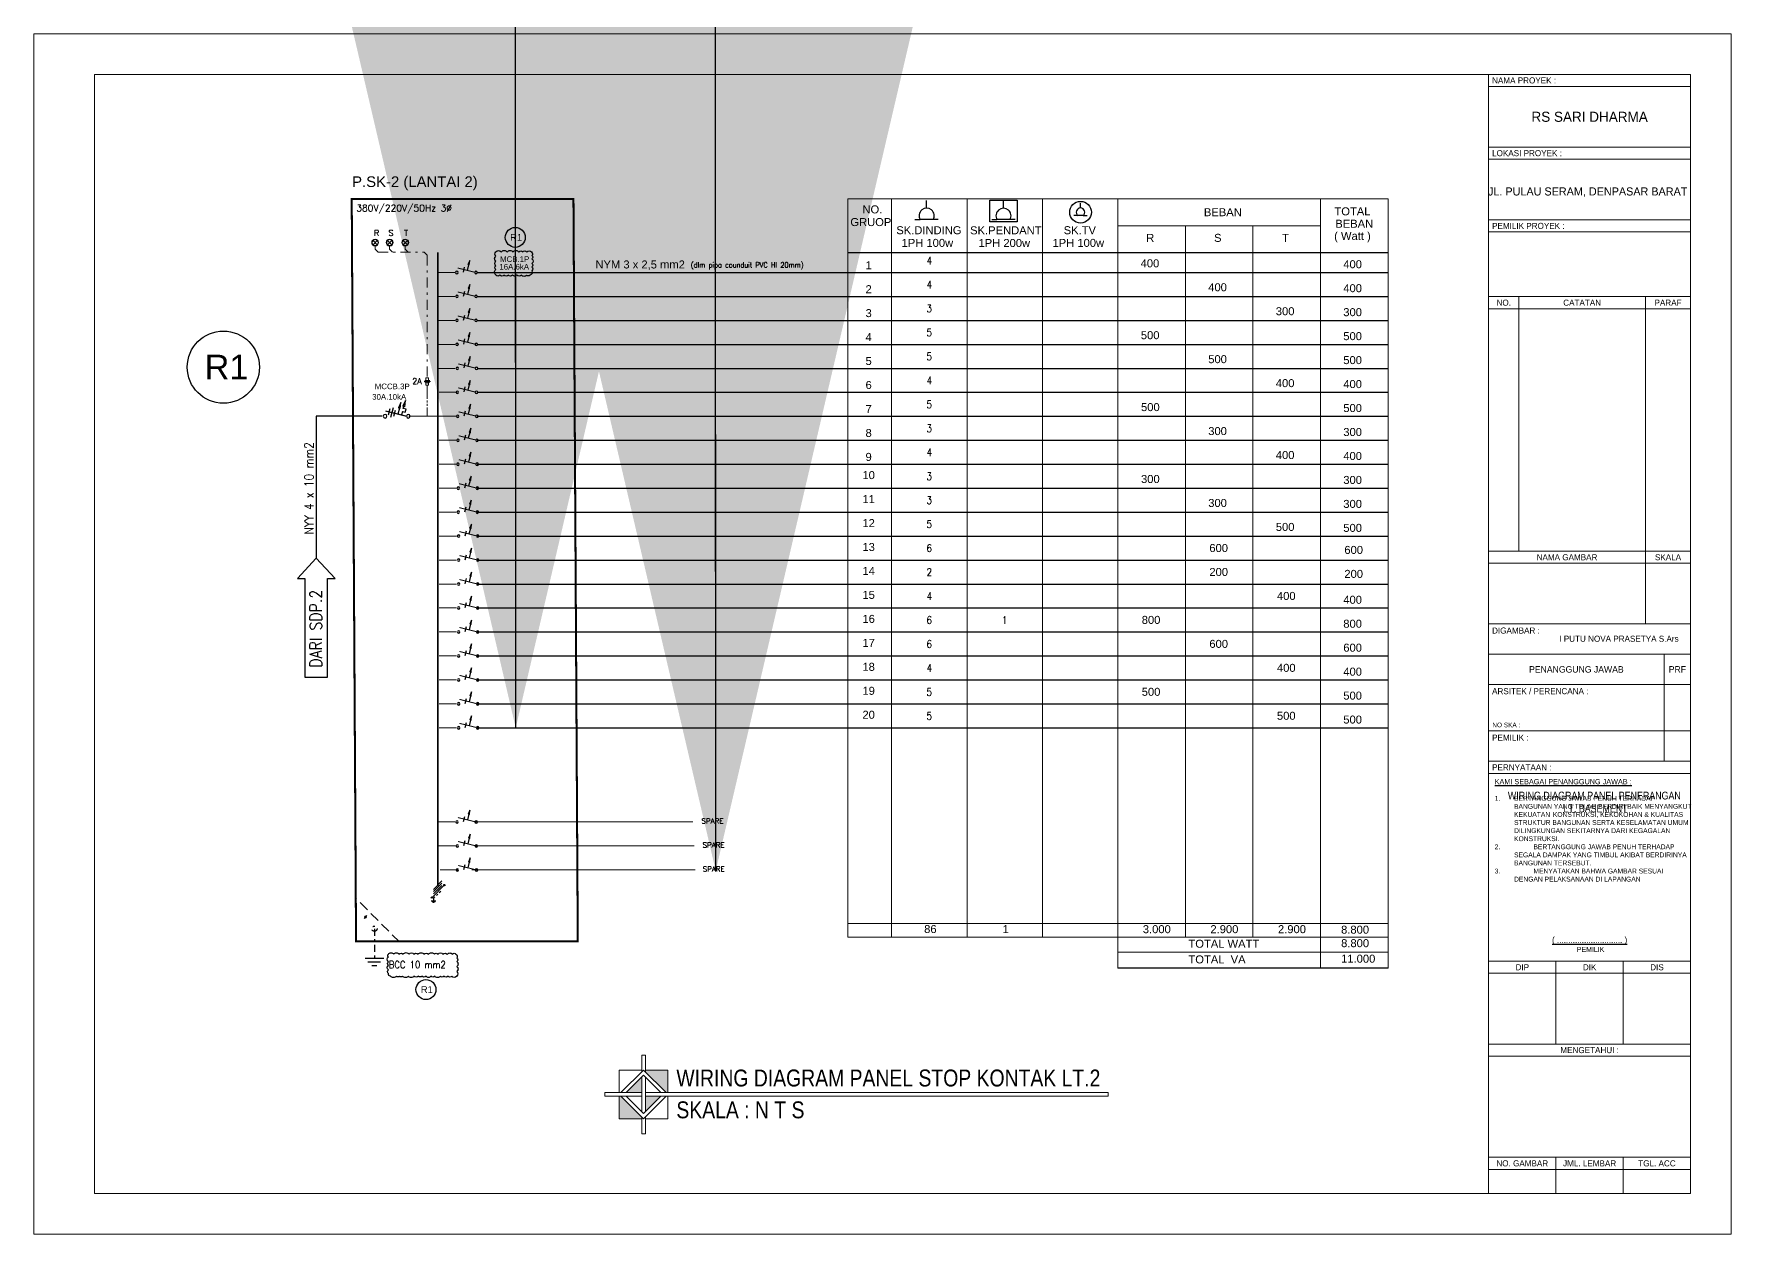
# Model space of a CAD drawing. Header units: inches. Extents: x 31310 to 32350, y 3900 to 5049.
# Drawn here: x 31594.2 to 31678.2, y 4547.7 to 4607.1 of the extents above; entities that cross this region are included whole.
import ezdxf
from ezdxf.enums import TextEntityAlignment as Align

# ---------------------------------------------------------------- set-up
doc = ezdxf.new("R2010")
doc.units = ezdxf.units.IN
doc.header["$MEASUREMENT"] = 0
for name, pattern in [('DASHDOT', [1, 0.5, -0.25, 0, -0.25]), ('HIDDEN', [0.375, 0.25, -0.125]), ('PHANTOM', [2.5, 1.25, -0.25, 0.25, -0.25, 0.25, -0.25])]:
    doc.linetypes.add(name, pattern=pattern)
for name, color, linetype in [('-KOP', 7, 'Continuous'), ('-LINE', 1, 'Continuous'), ('-SK', 1, 'Continuous'), ('-TXT', 7, 'Continuous'), ('BANTU', 7, 'Continuous'), ('COMP', 9, 'Continuous'), ('dg', 8, 'Continuous'), ('DIM', 1, 'Continuous'), ('KBL1', 4, 'Continuous'), ('KBL2', 200, 'Continuous'), ('LL', 6, 'Continuous'), ('PNL', 5, 'Continuous'), ('TEXTKOP', 7, 'Continuous'), ('TXT-ME', 7, 'Continuous'), ('WIRING', 4, 'Continuous')]:
    doc.layers.add(name, color=color, linetype=linetype)
for name, color, linetype, lineweight in [('A-FURN-EQPM', 177, 'Continuous', 0), ('US 0 Sanitair', 9, 'Continuous', 0), ('US-Elevation', 9, 'Continuous', 5), ('US-Text', 42, 'Continuous', 5)]:
    doc.layers.add(name, color=color, linetype=linetype, lineweight=lineweight)
doc.layers.add('KB FRC', color=7, linetype='Continuous', true_color=0xf2180d)
doc.layers.add('LAMPU', color=7, linetype='Continuous', true_color=0xff05ff)
doc.layers.add('SK CCTV', color=7, linetype='Continuous', true_color=0x05ff05, plot=False)
doc.styles.add('1 100', font='GOTHIC.TTF')
doc.styles.add('1 200', font='GOTHIC.TTF', dxfattribs={"height": 300})
doc.styles.add('Arial Narrow', font='ARIALN.TTF')
doc.styles.add('Grap', font='')
doc.styles.add('HF-SM', font='SIMPLEX.SHX', dxfattribs={"width": 0.9, "height": 2.5})
doc.styles.add('S4', font='arial.ttf', dxfattribs={"height": 2.7})
doc.styles.add('SAS2', font='arial.ttf', dxfattribs={"height": 4})
doc.styles.add('TXT', font='romans.shx', dxfattribs={"width": 0.85, "height": 0.25})
doc.styles.get('Grap').set_extended_font_data('Graphite Light')
doc.dimstyles.new('dim200', dxfattribs={"dimscale": 2, "dimtxt": 0.17, "dimasz": 0.12, "dimexe": 0.15, "dimexo": 0.1, "dimgap": 0.06, "dimtad": 1, "dimdec": 1, "dimlfac": 100, "dimzin": 12, "dimdsep": 46, "dimtxsty": 'Grap', "dimblk": 'ar1', "dimcen": 0.09, "dimclrd": 243, "dimclre": 243, "dimclrt": 256, "dimadec": 0, "dimazin": 0, "dimtfac": 1, "dimtdec": 1, "dimtix": 1, "dimtmove": 0, "dimatfit": 3, "dimldrblk": 'ar2', "dimfxl": 1, "dimtolj": 1, "dimtzin": 0, "dimarcsym": 0})

# ---------------------------------------------------------------- blocks, each defined once
blk = doc.blocks.new('A$C5E321F3B')
at = {"layer": 'BANTU'}
for p, q in [((0.3671148996691045, 1.67754733449874), (3.659296291019928, 4.969728725865025)), ((0.6451550813412723, 3.891061845089098), (3.07819867741182, 6.32410544117829)), ((0.6451550813412723, 3.245903735449247), (3.07819867741182, 5.67894733153571)), ((0.6451550813412723, 2.600745625805757), (3.07819867741182, 5.03378922189313)), ((-3.028300852747634e-06, 0.5366719296116571), (1.290313190980214, 0.5366719296116571)), ((0.2150496749131889, 0.3599916380326249), (1.075260487768901, 0.3599916380326249)), ((0.4301023781276854, 0.1833113464645066), (0.8602077845544045, 0.1833113464645066)), ((0.6451550813412723, 0.1833113464645066), (0.6451550813412723, 1.227091161126737e-06))]:
    blk.add_line(p, q, dxfattribs=at)
at = {"layer": 'BANTU', "linetype": 'HIDDEN'}
for q in [(3.07819867741182, 3.74347300260979), (0.6451550813412723, 0.5366719296116571)]:
    blk.add_line((0.6451550813412723, 1.310429406523326), q, dxfattribs=at)
at = {"layer": 'BANTU'}
for centre in [(3.811361515773569, 5.121793950616848), (0.2150496749131889, 1.525482109736913)]:
    blk.add_circle(centre, 0.2150527032136106, dxfattribs=at)
blk = doc.blocks.new('-SK_1P')
at = {"layer": '-SK'}
for p, q in [((-7.436936788618453e-12, 0.3283780499673213), (-1.223906881397952e-11, 0.5472967499455554)), ((-0.3399348478082766, 9.064024197869004e-12), (-0.1895891556021025, 4.201865522190929e-12)), ((0.1895891556018751, 4.201865522190929e-12), (-0.1895891556021025, -4.201865522190929e-12)), ((0.3399348478080493, 9.064024197869004e-12), (0.1895891556018751, 4.201865522190929e-12))]:
    blk.add_line(p, q, dxfattribs=at)
blk.add_arc((-2.634804763257393e-12, 0.1094593499890871), 0.2189187000445996, 330.0000000110279, 209.9999999927428, dxfattribs=at)
blk = doc.blocks.new('ar1')
at = {"color": 251, "ltscale": 0.13}
for p, q in [((0, 1.059485542218681), (0, -1.059485542219534)), ((1.059485542219107, -4.263256414560601e-13), (-1.059485542219107, 4.263256414560601e-13))]:
    blk.add_line(p, q, dxfattribs=at)
at = {"color": 5, "ltscale": 0.13}
blk.add_line((-0.5005146261982816, -0.50051462619831), (0.5005146261982816, 0.5005146261982958), dxfattribs=at)
blk = doc.blocks.new('ar2')
at = {"layer": 'dg', "color": 251, "ltscale": 0.13}
for points in [[(-0.9117523003132817, 0), (-1.075639182825341, 0.2513291524311967), (0, 0)], [(-0.9117523003132817, 0), (-1.075639182825341, -0.2513291524311967), (0, 0)]]:
    blk.add_solid(points, dxfattribs=at)
at = {"layer": 'DIM', "color": 251, "ltscale": 0.13}
blk.add_line((0, 0), (-1.290786605334034, 4.263256414560601e-13), dxfattribs=at)
blk = doc.blocks.new('_ClosedBlank')
at = {"color": 0, "linetype": 'ByBlock', "lineweight": -2}
for p, q in [((-1, 0.1666666666666667), (0, 0)), ((-1, 0.1666666666666667), (-1, -0.1666666666666667)), ((0, 0), (-1, -0.1666666666666667))]:
    blk.add_line(p, q, dxfattribs=at)
blk = doc.blocks.new('-mcb1p')
at = {"layer": '-LINE', "color": 7}
blk.add_line((0.5162928640602118, 0.01413960749903254), (0.4648035828287433, 0.2222525603814276), dxfattribs=at)
at = {"layer": '-LINE', "color": 2, "const_width": 0.04}
blk.add_lwpolyline([(0.04898442620706334, 0.01012126058542862), (0.7551118374052521, 0.1848244319012551)], dxfattribs=at)
at = {"layer": '-LINE', "color": 7}
blk.add_lwpolyline([(0.3000475723082729, 0.3180153368143621), (0.357348213060753, 0.08641362741322922)], dxfattribs=at)
at = {"layer": '-LINE', "color": 2}
for centre in [(0, 0), (0.7870275468719683, 0)]:
    blk.add_circle(centre, 0.05001913560501947, dxfattribs=at)
at = {"layer": '-LINE', "color": 7, "xscale": 0.1800000000000017, "yscale": 0.1800000000000017, "zscale": 0.1800000000000017, "rotation": 103.89650610379}
blk.add_blockref('_ClosedBlank', (0.256817179713849, 0.4927469400123314), dxfattribs=at)
blk = doc.blocks.new('-MCCB')
at = {"layer": 'WIRING', "color": 7}
for p, q in [((0.1356092005717642, 0.2325237684173089), (0.2287180560575166, 0.2581688094919627)), ((0.1627621788052807, 0.1339400804834554), (0.1356092005717642, 0.2325237684173374)), ((0.2558710342910899, 0.1595851215581945), (0.1627621788052807, 0.1339400804834554)), ((0.2287180560575734, 0.2581688094919627), (0.2112009480869688, 0.3217677668818908)), ((0.4901779306578646, 0.1903890111021553), (0.5461011873437087, -0.01265025913687623)), ((0.5634672426764382, 0.2784389369682572), (0.6512890203445636, -0.04041355313285067)), ((0.6715040857058057, 0.2403318083781869), (0.7274273423917066, 0.03729253813918376))]:
    blk.add_line(p, q, dxfattribs=at)
at = {"layer": 'WIRING', "const_width": 0.04}
blk.add_lwpolyline([(0.1209590534339782, -5.863441288056492e-08), (0.8127083604530867, 0.1730250195059284)], dxfattribs=at)
at = {"layer": 'WIRING', "color": 7}
for points in [[(0.2558710342910899, 0.1595851215581945), (0.2877988066064177, 0.04366569956025046)], [(0.3573163646873354, 0.2655668508658948), (0.4101051379276441, 0.07390787693046263)]]:
    blk.add_lwpolyline(points, dxfattribs=at)
at = {"layer": 'WIRING'}
for centre in [(0.06047952671701751, 0), (0.8279774787403085, 0)]:
    blk.add_circle(centre, 0.06047952671698908, dxfattribs=at)
at = {"layer": 'WIRING', "color": 7, "xscale": 0.1999999999999972, "yscale": 0.1999999999999972, "zscale": 0.1999999999999972, "rotation": 105.3991931955513}
for p in [(0.1580924397563308, 0.5145875955896599), (0.3042078563566974, 0.458386679573664)]:
    blk.add_blockref('_ClosedBlank', p, dxfattribs=at)
blk = doc.blocks.new('erthrhhrthre')
for p, q in [((-229.5045153649271, 130.0427290878982), (-229.5045153649271, 40.9427290878985)), ((-103.5045153649271, 130.0427290880158), (-229.5045153649271, 130.0427290878982)), ((-103.5045153649271, 40.94272908721084), (-103.5045153649271, 130.0427290880158)), ((-121.5045153614346, 121.6427290893304), (-106.5045153649271, 121.6427290893304)), ((-121.5045153614346, 116.2427290896042), (-106.5045153649271, 116.2427290896042)), ((-121.5045153614346, 110.542729089878), (-106.5045153649271, 110.542729089878)), ((-121.5045153614346, 91.64163867518317), (-106.5045153649271, 91.64163867518317)), ((-121.5045153614346, 86.24163867545698), (-106.5045153649271, 86.24163867545698)), ((-121.5045153614346, 83.99163867597946), (-106.5045153649271, 83.99163867597946)), ((-121.5045153614346, 76.04163867755246), (-106.5045153649271, 76.04163867755246)), ((-121.5045153614346, 61.20042072786995), (-106.5045153649271, 61.20042072786995)), ((-121.5045153614346, 55.05042072919116), (-106.5045153649271, 55.05042072919116)), ((-121.5045153614346, 46.64272908801725), (-106.5045153649271, 46.64272908801725)), ((-229.5045153649271, 40.9427290878985), (-103.5045153649271, 40.94272908721084))]:
    blk.add_line(p, q)
at = {"color": 5}
for p, q in [((-225.0045153649271, 127.0427290882907), (-225.0045153649271, 43.9427290882907)), ((-106.5045153649271, 127.0427290890646), (-225.0045153649271, 127.0427290882907)), ((-121.5045153614346, 43.9427290882907), (-121.5045153614346, 127.0427290889808)), ((-106.5045153649271, 43.9427290882907), (-106.5045153649271, 127.0427290890646)), ((-225.0045153649271, 43.9427290882907), (-106.5045153649271, 43.9427290882907))]:
    blk.add_line(p, q, dxfattribs=at)
at = {"ltscale": 8}
for p, q in [((-121.5045153614346, 126.1427290893304), (-106.5045153649271, 126.1427290893304)), ((-121.5045153614346, 120.7427290896042), (-106.5045153649271, 120.7427290896042)), ((-121.5045153614346, 115.342729089878), (-106.5045153649271, 115.342729089878)), ((-121.5045153614346, 109.6427290901515), (-106.5045153649271, 109.6427290901515)), ((-119.2545153619599, 91.64163867518317), (-119.2545153619599, 110.542729089878)), ((-109.8633983836198, 86.24163867545698), (-109.8633983836198, 110.542729089878)), ((-121.5045153614346, 90.74163867545698), (-106.5045153649271, 90.74163867545698)), ((-108.4729118032146, 83.99163867597946), (-108.4729118032146, 76.04163867755246)), ((-121.5045153614346, 81.74163867650506), (-106.5045153649271, 81.74163867650506)), ((-121.5045153614346, 78.29163867702718), (-106.5045153649271, 78.29163867702718)), ((-121.5045153614346, 75.14163867782626), (-106.5045153649271, 75.14163867782626)), ((-116.5045153625988, 61.20042072786995), (-116.5045153625988, 55.05042072919116)), ((-111.5045153637629, 61.20042072786995), (-111.5045153637629, 55.05042072919116)), ((-121.5045153614346, 60.30042072814098), (-106.5045153649271, 60.30042072814098)), ((-121.5045153614346, 54.15042072946497), (-106.5045153649271, 54.15042072946497)), ((-121.5045153614346, 45.7427290882907), (-106.5045153649271, 45.7427290882907))]:
    blk.add_line(p, q, dxfattribs=at)
at = {"ltscale": 5}
for p, q in [((-116.5045153625988, 43.9427290882907), (-116.5045153625988, 46.64272908801725)), ((-111.5045153637629, 43.9427290882907), (-111.5045153637629, 46.64272908801725))]:
    blk.add_line(p, q, dxfattribs=at)
at = {"layer": 'A-FURN-EQPM', "color": 0, "linetype": 'ByBlock', "lineweight": -2, "ltscale": 0.25}
blk.add_lwpolyline([(-229.5045153649271, 40.94272908721084), (-103.5045153649271, 40.94272908721084), (-103.5045153649271, 130.0427290872108), (-229.5045153649271, 130.0427290872108)], close=True, dxfattribs=at)
at = {"layer": 'TEXTKOP', "style": '1 100'}
for s, height, p in [('NAMA PROYEK :', 0.45, (-121.2465096561468, 126.5927290891568)), ('LOKASI PROYEK :', 0.45, (-121.2465096561468, 121.1927290894673)), ('PEMILIK PROYEK :', 0.45, (-121.2465096561468, 115.7927290897411)), ('DIGAMBAR :', 0.45, (-121.2465096561468, 85.74975166173476)), ('I PUTU NOVA PRASETYA S.Ars', 0.45, (-116.2578214303244, 85.14038388329651)), ('ARSITEK / PERENCANA :', 0.45, (-121.2465096561468, 81.2497516627825)), ('NO SKA :', 0.3461538461538461, (-121.225237962894, 78.73860255464132)), ('PEMILIK :', 0.45, (-121.2465096561468, 77.79975166330533)), ('PERNYATAAN :', 0.45, (-121.2465096561468, 75.59163867768936))]:
    blk.add_text(s, height=height, dxfattribs=at).set_placement(p, align=Align.MIDDLE_LEFT)
at = {"layer": 'TEXTKOP', "style": '1 100', "oblique": 1.6658674e-09}
for s, height, p in [('RS SARI DHARMA', 0.7499999999999999, (-114.0045153631777, 123.8927290893304)), ('JL. PULAU SERAM, DENPASAR BARAT ', 0.6, (-114.037341702639, 118.3489678990417))]:
    blk.add_text(s, height=height, rotation=359.9914844635406, dxfattribs=at).set_placement(p, align=Align.MIDDLE_CENTER)
at = {"layer": 'TEXTKOP', "style": '1 100'}
for s, height, p in [('NO.', 0.45, (-120.379515361697, 110.0927290900149)), ('CATATAN', 0.45, (-114.5589568727896, 110.0927290900149)), ('PARAF', 0.45, (-108.1839568742762, 110.0927290900149)), ('NAMA GAMBAR', 0.45, (-115.6839568725272, 91.19163867532006)), ('SKALA', 0.45, (-108.1839568742762, 91.19163867532006)), ('PENANGGUNG JAWAB', 0.48, (-114.9887135823246, 82.86663867624208)), ('PRF', 0.48, (-107.4887135840736, 82.86663867624208)), ('MENGETAHUI :', 0.45, (-114.0045153631836, 54.60042072932805)), ('NO. GAMBAR', 0.45, (-119.0045153620194, 46.19272908815415)), ('JML. LEMBAR', 0.45, (-114.0045153631836, 46.19272908815415)), ('TGL. ACC', 0.45, (-109.0045153643478, 46.19272908815415))]:
    blk.add_text(s, height=height, dxfattribs=at).set_placement(p, align=Align.MIDDLE_CENTER)
for s, p in [('DIP', (-119.0045153620194, 60.75042072800406)), ('DIK', (-114.0045153631836, 60.75042072800406)), ('DIS', (-109.0045153643478, 60.75042072800406))]:
    blk.add_text(s, height=0.45, dxfattribs=at).set_placement(p, align=Align.MIDDLE)
at = {"layer": 'TEXTKOP', "ltscale": 5, "style": '1 200'}
for s, insert, char_height, width, attachment_point in [('{\\H1.083x;\\LKAMI SEBAGAI PENANGGUNG JAWAB :\\P\\H0.9234x;\\P\\pxt4;}1. ^IBERTANGGUNG JAWAB PENUH TERHADAP  ^I^IBANGUNAN YANG TELAH BERDIRI BAIK MENYANGKUT ^IKEKUATAN ^IKONSTRUKSI, KEKOKOHAN & KUALITAS ^ISTRUKTUR BANGUNAN SERTA KESELAMATAN UMUM ^IDILINGKUNGAN SEKITARNYA DARI KEGAGALAN ^IKONSTRUKSI.\\P\\pi-4,l4,t8;2.^IBERTANGGUNG JAWAB PENUH TERHADAP SEGALA DAMPAK YANG TIMBUL AKIBAT BERDIRINYA BANGUNAN TERSEBUT.\\P3.^IMENYATAKAN BAHWA GAMBAR SESUAI DENGAN PELAKSANAAN DI LAPANGAN', (-121.0545153615408, 74.72491535187186), 0.36, 14.23509566162084, 1), ('{\\L( ............................. )\\P\\H0.8333x;\\l PEMILIK}', (-114.0045153631777, 63.01325457758223), 0.45, 14.99999999650754, 2)]:
    blk.add_mtext(s, dxfattribs=dict(at, insert=insert, char_height=char_height, width=width, attachment_point=attachment_point))

msp = doc.modelspace()

# ---------------------------------------------------------------- hatches: boundary and pattern name
at = {"layer": 'US-Text', "ltscale": 5}
h = msp.add_hatch(color=256, dxfattribs=at)
h.paths.add_polyline_path([(31624.3011633655, 4554.667712695472), (31624.3011633655, 4555.435870299652), (31623.53300576135, 4554.667712695472)])
h.paths.add_polyline_path([(31625.25156854944, 4554.485465115695), (31624.48341094529, 4554.485465115695), (31624.48341094529, 4553.717307511595)])
for points in [[(31624.48341094529, 4555.784731088579), (31624.48341094529, 4555.693607298685), (31625.50930554847, 4554.667712695472), (31625.60042933837, 4554.667712695472), (31625.60042933837, 4555.784731088579)], [(31623.27526876232, 4554.485465115695), (31623.18414497243, 4554.485465115695), (31623.18414497243, 4553.368446722669), (31624.3011633655, 4553.368446722669), (31624.3011633655, 4553.459570512559)]]:
    msp.add_hatch(color=256, dxfattribs=at).paths.add_polyline_path(points)

# ---------------------------------------------------------------- linework, layer by layer
at = {"layer": '-LINE'}
for p, q in [((31616.15488624176, 4595.258821445281), (31634.49736879262, 4595.258821445281)), ((31616.15488624176, 4594.072670454095), (31634.49736879262, 4594.072670454095)), ((31616.15488624176, 4592.886519462998), (31634.49736879262, 4592.886519462998)), ((31616.15488624176, 4591.700368471721), (31634.49736879262, 4591.700368471721)), ((31616.15488624176, 4590.514217480647), (31634.49736879262, 4590.514217480647)), ((31616.15488624176, 4589.328066489371), (31634.49736879262, 4589.328066489371)), ((31611.45819214889, 4588.142524758565), (31608.19288664696, 4588.142524758565)), ((31608.19288664696, 4588.142524758565), (31608.19288664696, 4581.12157312453)), ((31616.15488624176, 4588.141915498832), (31634.49731166659, 4588.141915498832)), ((31616.15488624176, 4586.955764507556), (31634.49731166659, 4586.955764507556)), ((31616.15488624176, 4585.769613516371), (31634.49731166659, 4585.769613516371)), ((31616.15488624176, 4584.583462525273), (31634.49731166659, 4584.583462525273)), ((31616.15488624176, 4583.397311534199), (31634.49731567666, 4583.397311534199)), ((31616.15488624176, 4582.211160543102), (31634.49731968711, 4582.211160543102)), ((31616.15488624176, 4581.025009551914), (31634.49731166659, 4581.025009551914)), ((31616.15488624176, 4579.83885856084), (31634.49731166659, 4579.83885856084)), ((31616.15488624176, 4578.652707569743), (31634.49731166659, 4578.652707569743)), ((31616.15488624176, 4577.466556578645), (31634.49731166659, 4577.466556578645)), ((31616.15488624176, 4576.280405587549), (31634.49731166659, 4576.280405587549)), ((31616.15488624176, 4575.094254596451), (31634.49731166659, 4575.094254596451)), ((31616.15488624176, 4573.908103605355), (31634.49731166659, 4573.908103605355)), ((31616.15488624176, 4572.721952614257), (31634.49731166659, 4572.721952614257))]:
    msp.add_line(p, q, dxfattribs=at)
at = {"layer": '-LINE', "color": 8}
for p, q in [((31634.49736879262, 4595.258821445281), (31661.2510374175, 4595.258911892297)), ((31634.49736879262, 4594.072670454095), (31661.2510374175, 4594.072760901133)), ((31634.49736879262, 4592.886519462998), (31661.2510374175, 4592.886609909946)), ((31634.49736879262, 4591.700368471721), (31661.2510374175, 4591.700458918759)), ((31634.49736879262, 4590.514217480647), (31661.2510374175, 4590.514307927573)), ((31634.49736879262, 4589.328066489371), (31661.2510374175, 4589.32815693641)), ((31634.49731166659, 4588.141915498832), (31661.2510374175, 4588.142005945961)), ((31634.49731166659, 4586.955764507556), (31661.2510374175, 4586.955854954774)), ((31634.49731166659, 4585.769613516371), (31661.2510374175, 4585.769703963499)), ((31634.49731166659, 4584.583462525273), (31661.2510374175, 4584.583552972491)), ((31634.49731567666, 4583.397311534199), (31661.25104142759, 4583.397401981415)), ((31634.49731968711, 4582.211160543102), (31661.25104543767, 4582.211250990319)), ((31634.49731166659, 4581.025009551914), (31661.2510374175, 4581.025099999132)), ((31634.49731166659, 4579.83885856084), (31661.2510374175, 4579.838949008056)), ((31634.49731166659, 4578.652707569743), (31661.2510374175, 4578.65279801696)), ((31634.49731166659, 4577.466556578645), (31661.2510374175, 4577.466647025863)), ((31634.49731166659, 4576.280405587549), (31661.2510374175, 4576.280496034766)), ((31634.49731166659, 4575.094254596451), (31661.2510374175, 4575.094345043668)), ((31634.49731166659, 4573.908103605355), (31661.2510374175, 4573.908194052571)), ((31634.49731166659, 4572.721952614257), (31661.2510374175, 4572.722043061475))]:
    msp.add_line(p, q, dxfattribs=at)
at = {"layer": '-LINE', "color": 8, "linetype": 'HIDDEN', "ltscale": 2}
msp.add_line((31612.3113512176, 4562.122324683603, -1.236089142154619e-09), (31610.16255218575, 4564.277801429006, -1.236089142154619e-09), dxfattribs=at)
at = {"layer": '-LINE', "color": 7, "linetype": 'DASHDOT', "ltscale": 0.7}
msp.add_line((31611.07518003938, 4562.779150491315, -1.236089142154619e-09), (31611.07518003938, 4561.314581308457, -1.236089142154619e-09), dxfattribs=at)
at = {"layer": '-LINE', "color": 7}
for p, q in [((31610.61593911013, 4561.314581308457, -1.236089142154619e-09), (31611.53442096862, 4561.314581308457, -1.236089142154619e-09)), ((31610.74317364762, 4561.138010529312, -1.236089142154619e-09), (31611.37643091974, 4561.138010529312, -1.236089142154619e-09)), ((31610.94416400132, 4560.95643761317, -1.236089142154619e-09), (31611.19196024201, 4560.95643761317, -1.236089142154619e-09))]:
    msp.add_line(p, q, dxfattribs=at)
at = {"layer": '-LINE', "color": 7, "linetype": 'DASHDOT', "ltscale": 0.7}
msp.add_circle((31611.07518003938, 4562.779150491315, -1.236089142154619e-09), 0.1288483552559737, dxfattribs=at)
at = {"layer": '-SK', "elevation": -7.061019450284312e-10}
msp.add_lwpolyline([(31641.53228389033, 4598.845389691674), (31642.88288849816, 4598.845389691674), (31642.88288849816, 4597.767892107369), (31641.53228389033, 4597.767892107369)], close=True, dxfattribs=at)
at = {"layer": 'BANTU', "linetype": 'Continuous', "lineweight": 0}
for p, q in [((31661.2510374175, 4598.904074910301), (31634.49736879262, 4598.90090954523)), ((31634.49736879262, 4598.90090954523), (31634.49736879262, 4562.359269763785)), ((31636.67363405177, 4598.901071426982), (31636.67363405177, 4562.359307103232)), ((31640.40339185413, 4598.901348865495), (31640.40339185413, 4562.359371096852)), ((31644.13310914872, 4598.90179935761), (31644.13310914872, 4562.359435089776)), ((31644.13310914872, 4598.901626300948), (31644.13310914872, 4562.359435089776)), ((31647.862826444, 4598.902377267951), (31647.862826444, 4560.832923045228)), ((31647.862826444, 4598.901529478388), (31647.862826444, 4562.3594990827)), ((31647.862826444, 4598.901442969637), (31647.862826444, 4562.3594990827)), ((31657.89906303748, 4598.902276025044), (31657.89906303748, 4560.832923045228)), ((31661.2510374175, 4598.901775641048), (31661.2510374175, 4560.832923045228)), ((31651.20959538231, 4597.567533545674), (31651.20956335626, 4562.359556504608)), ((31654.55459832415, 4597.567533545674), (31654.55520240687, 4562.359613907679)), ((31614.20596685335, 4595.258821445281), (31615.06851810215, 4595.258821445281)), ((31614.20596685335, 4594.072670454095), (31615.06851810215, 4594.072670454095)), ((31614.20596685335, 4592.886519462998), (31615.06851810215, 4592.886519462998)), ((31614.20596685335, 4591.700368471721), (31615.06851810215, 4591.700368471721)), ((31614.20596685335, 4590.514217480647), (31615.06851810215, 4590.514217480647)), ((31614.27095001897, 4589.328675749215), (31615.13350126848, 4589.328675749215)), ((31614.27089289329, 4588.142524758565), (31615.13344414243, 4588.142524758565)), ((31614.27089289329, 4586.956373767312), (31615.13344414243, 4586.956373767312)), ((31614.27089289329, 4585.770222776124), (31615.13344414243, 4585.770222776124)), ((31614.27089289329, 4584.584071785027), (31615.13344414243, 4584.584071785027)), ((31614.27089690336, 4583.397920793931), (31615.13344815216, 4583.397920793931)), ((31614.27090091345, 4582.211769802855), (31615.13345216224, 4582.211769802855)), ((31614.27089289329, 4581.025618811759), (31615.13344414243, 4581.025618811759)), ((31614.27089289329, 4579.839467820661), (31615.13344414243, 4579.839467820661)), ((31614.27089289329, 4578.653316829586), (31615.13344414243, 4578.653316829586)), ((31614.27089289329, 4577.467165838489), (31615.13344414243, 4577.467165838489)), ((31614.27089289329, 4576.281014847392), (31615.13344414243, 4576.281014847392)), ((31614.27089289329, 4575.094863856296), (31615.13344414243, 4575.094863856296)), ((31614.27089289329, 4573.908712865198), (31615.13344414243, 4573.908712865198)), ((31614.27089289329, 4572.7225618741), (31615.13344414243, 4572.7225618741)), ((31616.01779788384, 4568.060155862648), (31626.83484929238, 4568.060155862648)), ((31616.01779788384, 4566.87400487155), (31626.89112546859, 4566.87400487155)), ((31615.89612157044, 4565.687853880364), (31626.94740164444, 4565.687853880364)), ((31661.2510374175, 4562.359728792007), (31634.49736879262, 4562.359269763785))]:
    msp.add_line(p, q, dxfattribs=at)
at = {"layer": 'BANTU', "color": 4, "linetype": 'Continuous', "lineweight": 0}
msp.add_line((31610.69524103292, 4563.42416403115), (31610.55664035508, 4563.285563353281), dxfattribs=at)
at = {"layer": 'BANTU', "linetype": 'Continuous', "lineweight": 0, "elevation": -7.061019450284312e-10}
for points in [[(31647.86459244082, 4597.567533545674), (31657.89960126564, 4597.567533545674)], [(31661.2510374175, 4563.036846788656), (31634.49128778562, 4563.036827580351)]]:
    msp.add_lwpolyline(points, dxfattribs=at)
at = {"layer": 'BANTU', "linetype": 'Continuous', "lineweight": 0, "const_width": 0.06064555402493883, "elevation": -7.061019450284312e-10}
for points in [[(31634.49736879262, 4596.237687398808), (31661.2510374175, 4596.237777845757)], [(31647.862826444, 4561.616044252867), (31661.2510374175, 4561.616044252867)], [(31647.862826444, 4560.832923045228), (31661.2510374175, 4560.832923045228)]]:
    msp.add_lwpolyline(points, dxfattribs=at)
at = {"layer": 'BANTU', "color": 4, "linetype": 'Continuous', "lineweight": 0}
msp.add_circle((31610.6319353101, 4563.360941317412), 0.05375117321718845, dxfattribs=at)
at = {"layer": 'COMP', "color": 9, "lineweight": 0}
for p, q in [((31613.75398671577, 4590.041880983549), (31613.62163432929, 4590.041880983549)), ((31613.62163432929, 4590.041880983549), (31613.62163432929, 4589.681759469265)), ((31613.75398671577, 4590.041880983549), (31613.75398671577, 4589.681759469265)), ((31613.62163432929, 4589.681759469265), (31613.75398671577, 4589.681759469265))]:
    msp.add_line(p, q, dxfattribs=at)
at = {"layer": 'COMP', "color": 9, "lineweight": 0, "elevation": -7.061019450284312e-10}
for points in [[(31613.84663338623, 4589.870156244391), (31613.52898765811, 4589.870156244391)], [(31613.56869337448, 4589.909861960406), (31613.80692767056, 4589.909861960406)], [(31613.56869337448, 4589.830450528379), (31613.80692767056, 4589.830450528379)]]:
    msp.add_lwpolyline(points, dxfattribs=at)
at = {"layer": 'KB FRC', "color": 2}
for points in [[(31617.08453830324, 4596.272569244317, -0.52056705), (31617.34402040413, 4596.272569244317, -0.52056705), (31617.64375489309, 4596.272569244317, -0.52056705), (31617.93043356371, 4596.272569244317, -0.52056705), (31618.22167627742, 4596.272569244317, -0.52056705), (31618.4125283542, 4596.272569244317, -0.52056705), (31618.61113060646, 4596.272569244317, -0.52056705), (31618.85221462392, 4596.272569244317, -0.52056705), (31618.86356592311, 4596.098900553884, -0.52056705), (31618.86356592311, 4595.940573578574, -0.52056705), (31618.86356592311, 4595.700313560873, -0.52056705), (31618.86356592311, 4595.538045120064, -0.52056705), (31618.86356592311, 4595.340340111976, -0.52056705), (31618.77644962798, 4595.130180184085, -0.52056705), (31618.60133594652, 4595.130180184085, -0.52056705), (31618.34687108859, 4595.130180184085, -0.52056705), (31618.12157582201, 4595.130180184085, -0.52056705), (31617.9028679757, 4595.130180184085, -0.52056705), (31617.70472350108, 4595.130180184085, -0.52056705), (31617.48100756737, 4595.130180184085, -0.52056705), (31617.279356516, 4595.130180184085, -0.52056705), (31617.08941083895, 4595.130180184085, -0.52056705), (31617.08453830324, 4595.400908100041, -0.52056705), (31617.08453830324, 4595.592460576619, -0.52056705), (31617.08453830324, 4595.818790420669, -0.52056705), (31617.08453830324, 4596.06370603699, -0.52056705)], [(31611.76471088298, 4561.515295742962, -0.52056705), (31612.02582267227, 4561.515295742962, -0.52056705), (31612.28860534996, 4561.515295742962, -0.52056705), (31612.48882813509, 4561.515295742962, -0.52056705), (31612.78675898015, 4561.515295742962, -0.52056705), (31613.02419450979, 4561.515295742962, -0.52056705), (31613.23208507042, 4561.515295742962, -0.52056705), (31613.5261660055, 4561.515295742962, -0.52056705), (31613.75058691679, 4561.515295742962, -0.52056705), (31614.04757931768, 4561.515295742962, -0.52056705), (31614.22018437764, 4561.515295742962, -0.52056705), (31614.45865906253, 4561.515295742962, -0.52056705), (31614.67834197522, 4561.515295742962, -0.52056705), (31614.92208568079, 4561.515295742962, -0.52056705), (31615.10319167157, 4561.515295742962, -0.52056705), (31615.14824902514, 4561.332833030615, -0.52056705), (31615.14824902514, 4561.156483349532, -0.52056705), (31615.14824902514, 4560.906605423569, -0.52056705), (31615.14824902514, 4560.664967495166, -0.52056705), (31615.14358300102, 4560.432454345116, -0.52056705), (31614.90400507201, 4560.432454345116, -0.52056705), (31614.71815192707, 4560.432454345116, -0.52056705), (31614.51814887522, 4560.432454345116, -0.52056705), (31614.33476315179, 4560.432454345116, -0.52056705), (31614.05841194477, 4560.432454345116, -0.52056705), (31613.87716404293, 4560.432454345116, -0.52056705), (31613.62630189503, 4560.432454345116, -0.52056705), (31613.41921702306, 4560.432454345116, -0.52056705), (31613.25498471616, 4560.432454345116, -0.52056705), (31613.02769811684, 4560.432454345116, -0.52056705), (31612.75385553131, 4560.432454345116, -0.52056705), (31612.46935588228, 4560.432454345116, -0.52056705), (31612.31514432796, 4560.432454345116, -0.52056705), (31612.15814490782, 4560.432454345116, -0.52056705), (31611.87135637058, 4560.432454345116, -0.52056705), (31611.76471088298, 4560.561971765318, -0.52056705), (31611.76471088298, 4560.749358465351, -0.52056705), (31611.76471088298, 4560.963351201945, -0.52056705), (31611.76471088298, 4561.146645369858, -0.52056705), (31611.76471088298, 4561.379773211896, -0.52056705)]]:
    msp.add_lwpolyline(points, format="xyb", close=True, dxfattribs=at)
for centre, radius in [((31618.04408819005, 4596.997076582212), 0.4937018360383809), ((31603.59693463211, 4590.573462090546), 1.786265227653124), ((31613.62314623562, 4559.764635774289), 0.4937018360383809)]:
    msp.add_circle(centre, radius, dxfattribs=at)
at = {"layer": 'KBL1', "color": 4, "linetype": 'DASHDOT', "lineweight": 0}
for p, q in [((31611.1075987092, 4596.577299190412), (31611.1075987092, 4596.409728894489)), ((31611.8123387427, 4596.579076597051), (31611.8123387427, 4596.409728894489)), ((31612.59071976384, 4596.579076597051), (31612.59071976384, 4596.409728894489)), ((31611.25759870884, 4596.259728894578), (31611.1075987092, 4596.409728894489)), ((31611.25759870884, 4596.259728894578), (31613.53781052253, 4596.259728894578)), ((31611.9623387427, 4596.259728894578), (31611.8123387427, 4596.409728894489)), ((31612.74071976385, 4596.259728894578), (31612.59071976384, 4596.409728894489)), ((31613.68781052217, 4596.109728894646), (31613.53781052253, 4596.259728894578)), ((31613.68781052217, 4596.109728894646), (31613.68781052232, 4588.142524758565)), ((31613.68781052217, 4589.672521168047), (31613.68781052217, 4588.142524758565))]:
    msp.add_line(p, q, dxfattribs=at)
at = {"layer": 'KBL1', "color": 4, "linetype": 'Continuous', "lineweight": 0}
for p, q in [((31614.20596685335, 4568.060155862648), (31615.06851810215, 4568.060155862648)), ((31614.26224302956, 4566.87400487155), (31615.12479427836, 4566.87400487155)), ((31614.31851920542, 4565.687853880364), (31615.18107045457, 4565.687853880364))]:
    msp.add_line(p, q, dxfattribs=at)
at = {"layer": 'KBL2', "linetype": 'Continuous', "lineweight": 0}
msp.add_line((31614.41538632211, 4588.142524758565), (31612.7718427311, 4588.142524758565), dxfattribs=at)
at = {"layer": 'KBL2', "linetype": 'Continuous', "lineweight": 0, "const_width": 0.07858186462577108, "elevation": -7.061019450284312e-10}
msp.add_lwpolyline([(31614.20596685335, 4596.259728894578), (31614.20596685335, 4564.89220522386)], dxfattribs=at)
at = {"layer": 'LAMPU', "color": 9, "lineweight": 0}
for p, q in [((31611.00465721664, 4596.632240258711), (31611.21272415754, 4596.840307199882)), ((31611.00465721664, 4596.840307199882), (31611.21272415754, 4596.632240258711)), ((31611.72261795744, 4596.634017665284), (31611.9306848987, 4596.842084606477)), ((31611.72261795744, 4596.842084606477), (31611.9306848987, 4596.634017665284)), ((31612.49357801399, 4596.634017665284), (31612.70164495525, 4596.842084606477)), ((31612.49357801399, 4596.842084606477), (31612.70164495525, 4596.634017665284))]:
    msp.add_line(p, q, dxfattribs=at)
for centre, radius in [((31611.10869068692, 4596.736273729274), 0.1702289488385024), ((31611.10869068692, 4596.736273729274), 0.1471255450180272), ((31611.82665142808, 4596.738051135847), 0.1702289488385024), ((31611.82665142808, 4596.738051135847), 0.1471255450180272), ((31612.59761148462, 4596.738051135847), 0.1702289488385024), ((31612.59761148462, 4596.738051135847), 0.1471255450180272)]:
    msp.add_circle(centre, radius, dxfattribs=at)
at = {"layer": 'LL', "linetype": 'Continuous', "elevation": -7.061019450284312e-10}
msp.add_lwpolyline([(31608.19288664696, 4581.12157312453), (31607.25982968721, 4580.10434599601), (31607.63487362895, 4580.10434599601), (31607.63487362966, 4575.226413455489), (31608.75089966568, 4575.226404638353), (31608.75089966496, 4580.10434599601), (31609.12594360635, 4580.10434599601), (31608.19288664696, 4581.12157312453)], dxfattribs=at)
at = {"layer": 'PNL', "color": 7, "linetype": 'PHANTOM', "lineweight": 0, "ltscale": 0.9, "const_width": 0.1003200000032262, "elevation": -7.061019450284312e-10}
msp.add_lwpolyline([(31609.94888147435, 4598.90090954523), (31620.92389211247, 4598.90090954523), (31621.13756282387, 4562.154105603739), (31610.16255218575, 4562.154105603739)], close=True, dxfattribs=at)
at = {"layer": 'SK CCTV'}
for p, q in [((31646.02147457192, 4598.451025409709), (31646.02147457192, 4598.697599794129)), ((31645.89195732292, 4598.07191272317), (31645.68897216102, 4598.07191272317)), ((31646.15099182163, 4598.07191272317), (31645.89195732292, 4598.07191272317)), ((31646.15099182163, 4598.07191272317), (31646.3539769828, 4598.07191272317)), ((31641.98155328092, 4596.445028780895), (31641.98135029599, 4596.445028780895)), ((31641.98181231579, 4596.445028780895), (31641.98155328092, 4596.445028780895)), ((31641.98181231579, 4596.445028780895), (31641.98201530108, 4596.445028780895))]:
    msp.add_line(p, q, dxfattribs=at)
for centre, radius in [((31646.02147457192, 4598.239345409588), 0.5366455259377423), ((31641.98168279836, 4596.445196213591), 0.0005366455259377421)]:
    msp.add_circle(centre, radius, dxfattribs=at)
for centre, radius in [((31646.02147457192, 4598.2393454097), 0.2116800000068074), ((31641.98168279836, 4596.445196213591), 0.0002116800000068075)]:
    msp.add_arc(centre, radius, 307.7236784141969, 232.2763215858031, dxfattribs=at)
at = {"layer": 'US-Text', "ltscale": 5}
for p, q in [((31624.3011633655, 4555.693607298685), (31624.3011633655, 4556.523764619748)), ((31624.48341094529, 4556.523764619748), (31624.3011633655, 4556.523764619748)), ((31624.48341094529, 4555.693607298685), (31624.48341094529, 4556.523764619748)), ((31624.3011633655, 4555.784731088579), (31623.18414497243, 4555.784731088579)), ((31623.18414497243, 4554.667712695472), (31623.18414497243, 4555.784731088579)), ((31624.3011633655, 4553.717307511595), (31624.3011633655, 4555.435870299652)), ((31624.48341094529, 4555.784731088579), (31625.60042933837, 4555.784731088579)), ((31624.48341094529, 4553.717307511595), (31624.48341094529, 4555.435870299652)), ((31625.60042933837, 4554.667712695472), (31625.60042933837, 4555.784731088579)), ((31622.48278477944, 4554.667712695472), (31624.3011633655, 4554.667712695472)), ((31622.48278477944, 4554.667712695472), (31622.48278477944, 4554.485465115695)), ((31622.48278477944, 4554.485465115695), (31624.3011633655, 4554.485465115695)), ((31623.18414497243, 4554.485465115695), (31623.18414497243, 4553.368446722669)), ((31625.60042933837, 4554.485465115695), (31625.60042933837, 4553.368446722669)), ((31624.3011633655, 4553.368446722669), (31623.18414497243, 4553.368446722669)), ((31624.3011633655, 4552.629413191413), (31624.3011633655, 4553.459570512559)), ((31624.48341094529, 4552.629413191413), (31624.48341094529, 4553.459570512559)), ((31624.48341094529, 4553.368446722669), (31625.60042933837, 4553.368446722669)), ((31624.48341094529, 4552.629413191413), (31624.3011633655, 4552.629413191413))]:
    msp.add_line(p, q, dxfattribs=at)
at = {"layer": 'US-Text', "ltscale": 5, "elevation": -7.061019450284312e-10}
for points in [[(31623.27526876232, 4554.667712695472), (31624.3922871554, 4555.784731088579), (31625.50930554847, 4554.667712695472)], [(31623.53300576135, 4554.667712695472), (31624.3922871554, 4555.526994089542), (31625.25156854944, 4554.667712695472)], [(31625.50930554847, 4554.485465115695), (31624.3922871554, 4553.368446722669), (31623.27526876232, 4554.485465115695)], [(31625.25156854944, 4554.485465115695), (31624.3922871554, 4553.626183721704), (31623.53300576135, 4554.485465115695)]]:
    msp.add_lwpolyline(points, dxfattribs=at)
at = {"layer": 'US-Text', "elevation": -7.061019450284312e-10}
msp.add_lwpolyline([(31624.48304414055, 4554.667712690036), (31647.38886984971, 4554.667712690036), (31647.38886984971, 4554.485465112049), (31624.48304414055, 4554.485465112049)], close=True, dxfattribs=at)

# ---------------------------------------------------------------- block references
at = {"layer": '-KOP', "xscale": -1.5, "yscale": 1.5, "zscale": 1.5, "rotation": 1.03178265931092e-08}
msp.add_blockref('-MCCB', (31612.84139490387, 4588.142524758855), dxfattribs=at)
at = {"layer": '-LINE', "xscale": -1.200000000038591, "yscale": 1.200000000038591, "zscale": 1.200000000038591, "rotation": 3.415092209024806e-08}
for p in [(31616.0948632792, 4595.258821445281), (31616.10260719285, 4594.072670454095), (31616.10260719285, 4592.886519462998), (31616.1103511065, 4591.700368471632), (31616.12583893415, 4590.514217480557), (31616.12583893415, 4589.328066489371), (31616.1413267611, 4588.141915498743), (31616.14907067511, 4586.955764507556), (31616.15681458876, 4585.769613516371), (31616.16455850205, 4584.583462525273), (31616.17230241606, 4583.397311534199), (31616.18004632971, 4582.211160543102), (31616.18779024336, 4581.025009551914), (31616.18779024336, 4579.83885856084), (31616.18779024336, 4578.652707569743), (31616.18779024336, 4577.466556578645), (31616.18779024336, 4576.280405587549), (31616.18779024336, 4575.094254596451), (31616.18779024336, 4573.908103605355), (31616.18779024336, 4572.721952614257), (31616.10890210424, 4568.060155862536), (31616.11664601824, 4566.87400487146), (31616.12438993154, 4565.687853880364)]:
    msp.add_blockref('-mcb1p', p, dxfattribs=at)
at = {"layer": '-SK', "ltscale": 2, "xscale": 1.709762533036515, "yscale": 1.709762533036515, "zscale": 1.709762533036515}
for p in [(31638.40179122707, 4597.878540764185), (31642.21003821072, 4597.873289835157)]:
    msp.add_blockref('-SK_1P', p, dxfattribs=at)
at = {"layer": 'LAMPU', "linetype": 'Continuous', "lineweight": 0, "xscale": 0.1709155555608699, "yscale": 0.1709155555608699, "zscale": 0.1709155555608699}
msp.add_blockref('A$C5E321F3B', (31613.88777731523, 4564.059917667124), dxfattribs=at)
at = {"layer": 'US-Elevation', "color": 1, "xscale": 0.6666666666678793, "yscale": 0.6666666666678793, "zscale": 0.6666666666678793}
msp.add_blockref('erthrhhrthre', (31747.22298854194, 4520.370107236603), dxfattribs=at)

# ---------------------------------------------------------------- texts
at = {"layer": '-TXT', "style": 'TXT'}
for s, height, width, p in [('(dlm pipa counduit PVC HI 20mm)', 0.2625000000084418, 0.85, (31626.73406129751, 4595.500673157359)), ('BCC 10 mm2', 0.3600000000115773, 0.8500000000000001, (31611.78344149718, 4560.820863559486, -1.236089142154619e-09))]:
    msp.add_text(s, height=height, dxfattribs=dict(at, width=width)).set_placement(p)
at = {"layer": '-TXT', "style": 'TXT', "width": 0.85}
for s, p in [('4', (31638.53712498936, 4595.660023492301)), ('4', (31638.53712899942, 4594.473872501133)), ('3', (31638.53712899942, 4593.287721510017)), ('5', (31638.53713300949, 4592.101570518773)), ('5', (31638.53713701954, 4590.915419527687)), ('4', (31638.53714503967, 4589.729268536464)), ('5', (31638.53713701954, 4588.543117546069)), ('3', (31638.53713701954, 4587.356966554813)), ('4', (31638.53714503967, 4586.170815563633)), ('3', (31638.53713701954, 4584.984664572529)), ('3', (31638.53714102959, 4583.798513581454)), ('5', (31638.53714503966, 4582.612362590356)), ('6', (31638.53714904972, 4581.426211599211)), ('2', (31638.53715305978, 4580.24006060815)), ('4', (31638.53715305978, 4579.053909617052)), ('6', (31638.53715706984, 4577.867758625968)), ('1', (31642.26691086214, 4577.867771235273)), ('6', (31638.5371610799, 4576.681607634885)), ('4', (31638.53715305978, 4575.495456643762)), ('5', (31638.53715706984, 4574.309305652678)), ('5', (31638.5371610799, 4573.123154661594))]:
    msp.add_text(s, height=0.3750000000120597, dxfattribs=at).set_placement(p, align=Align.CENTER)
at = {"layer": '-TXT', "style": 'TXT'}
for s, height, width, p in [('NYY 4 x 10 mm2', 0.4500000000144717, 0.8500000000000001, (31608.05810949204, 4582.290582122819)), ('DARI SDP.2', 0.6000000000192954, 0.85, (31608.47205746791, 4575.705721519323))]:
    msp.add_text(s, height=height, rotation=90, dxfattribs=dict(at, width=width)).set_placement(p)
at = {"layer": 'TXT-ME', "color": 7, "lineweight": 0}
for s, height, style, p in [('P.SK-2 (LANTAI 2)', 0.5266723589299659, 'SAS2', (31609.969629989, 4599.489909475343)), ('R1', 0.33454752730954, 'S4', (31617.78820065568, 4596.832073204266)), ('16A.6kA', 0.2787896061002487, 'S4', (31617.25504163418, 4595.404605897212)), ('MCB.1P ', 0.2787896061002487, 'S4', (31617.28863515266, 4595.779799438174)), ('NYM 3 x 2,5 mm2 ', 0.3960079632105805, 'S4', (31622.01240092418, 4595.45778891501)), ('R1', 1.210428180347921, 'S4', (31602.67110658649, 4589.97646249504)), ('MCCB.3P', 0.2787896061002487, 'S4', (31611.0887291356, 4589.481788643749)), ('30A.10kA ', 0.2787896061002487, 'S4', (31610.95960202072, 4588.96300320554)), ('8.800', 0.3960079632105805, 'S4', (31658.91855804083, 4562.533549875344)), ('TOTAL WATT', 0.3960079632105805, 'S4', (31651.36373419318, 4561.837531524742)), ('8.800', 0.3960079632105805, 'S4', (31658.91986769732, 4561.864599933054)), ('TOTAL  VA', 0.3960079632105805, 'S4', (31651.36373419318, 4561.061250647578)), ('11.000', 0.3960079632105805, 'S4', (31658.92058614668, 4561.096722085211)), ('R1', 0.33454752730954, 'S4', (31613.36725870126, 4559.599632396343))]:
    msp.add_text(s, height=height, dxfattribs=dict(at, style=style)).set_placement(p)
at = {"layer": 'TXT-ME', "color": 3, "lineweight": 0, "style": 'HF-SM'}
for s, height, p in [('380V/220V/50Hz 3%%C', 0.3299964937990665, (31610.17469199571, 4598.282879252876)), ('R', 0.2884169355803841, (31611.05111149856, 4597.070936075786)), ('S', 0.2884169355803841, (31611.76907223973, 4597.072713482448)), ('T', 0.2884169355803841, (31612.54003229627, 4597.072713482448)), ('2A', 0.2884169355803841, (31612.94790940639, 4589.733732422346)), ('SPARE', 0.2563706094047858, (31627.26042663131, 4567.980078109885)), ('SPARE', 0.2563706094047858, (31627.31670280715, 4566.793927118812)), ('SPARE', 0.2563706094047858, (31627.32002844629, 4565.607776127624))]:
    msp.add_text(s, height=height, dxfattribs=at).set_placement(p)
at = {"layer": 'TXT-ME', "color": 7, "lineweight": 0, "style": 'S4'}
for s, height, p in [('NO.', 0.3960079632105805, (31635.71905710218, 4598.38085339653)), ('BEBAN', 0.3960079632105805, (31653.06622966525, 4598.241239669705)), ('TOTAL', 0.3960079632105805, (31659.4805635806, 4598.285865696008)), ('GRUOP', 0.3960079632105805, (31635.64350546082, 4597.753900838706)), ('SK.DINDING', 0.3960079632105805, (31638.51620372506, 4597.350339930477)), ('SK.PENDANT', 0.3960079632105805, (31642.32445070871, 4597.345089001427)), ('SK.TV', 0.3960079632105805, (31645.98705548343, 4597.351205857293)), ('BEBAN', 0.3960079632105805, (31659.56916881297, 4597.671839443537)), ('1PH 100w', 0.3960079632105805, (31638.44065208373, 4596.723387372563)), ('1PH 200w', 0.3960079632105805, (31642.24889906702, 4596.718136443513)), ('1PH 100w', 0.3960079632105805, (31645.91150384209, 4596.724253299381)), ('R', 0.3960079632105805, (31649.47069495961, 4596.972679314653)), ('S', 0.3960079632105805, (31652.8156979011, 4596.972679314653)), ('T', 0.3960079632105805, (31656.16070084295, 4596.972679314653)), ('( Watt )', 0.3960079632105805, (31659.4805635806, 4597.018209012846)), ('1', 0.3960079632105805, (31635.53447095249, 4595.620053614372)), ('1PH 100w', 0.0003960079632105806, (31641.98157282743, 4596.443681121494)), ('SK.TV', 0.0003960079632105806, (31641.98164837917, 4596.444308074059)), ('400', 0.3960079632105805, (31649.45725527462, 4595.712761335934)), ('400', 0.3960079632105805, (31659.48879211721, 4595.666652477646)), ('2', 0.3960079632105805, (31635.53447095249, 4594.433902623186)), ('400', 0.3960079632105805, (31652.80402421257, 4594.52662165931)), ('400', 0.3960079632105805, (31659.48879211721, 4594.48050148646)), ('3', 0.3960079632105805, (31635.53447095249, 4593.247751632)), ('300', 0.3960079632105805, (31656.14902715442, 4593.340481976676)), ('300', 0.3960079632105805, (31659.48879211721, 4593.294350495296)), ('500', 0.3960079632105805, (31649.46863193569, 4592.154308400753)), ('500', 0.3960079632105805, (31659.48879211721, 4592.108199504019)), ('4', 0.3960079632105805, (31635.53447095249, 4592.061600640835)), ('5', 0.3960079632105805, (31635.53447095249, 4590.875449649739)), ('500', 0.3960079632105805, (31652.80402421257, 4590.968168685774)), ('500', 0.3960079632105805, (31659.48880815718, 4590.922048513013)), ('6', 0.3960079632105805, (31635.53447095249, 4589.689298658395)), ('400', 0.3960079632105805, (31656.14914817109, 4589.782029003497)), ('400', 0.3960079632105805, (31659.48881216726, 4589.735897521826)), ('7', 0.3960079632105805, (31635.53441382608, 4588.503147667924)), ('500', 0.3960079632105805, (31649.47767580912, 4588.595855458598)), ('500', 0.3960079632105805, (31659.48881617733, 4588.549746531354)), ('8', 0.3960079632105805, (31635.53441382608, 4587.316996676559)), ('300', 0.3960079632105805, (31652.80402421257, 4587.409715713018)), ('300', 0.3960079632105805, (31659.48882018778, 4587.363595540212)), ('400', 0.3960079632105805, (31656.14902715442, 4586.223576030226)), ('9', 0.3960079632105805, (31635.53441382608, 4586.130845685462)), ('400', 0.3960079632105805, (31659.48882419786, 4586.177444548936)), ('10', 0.3960079632105805, (31635.53441382608, 4585.230060770588)), ('300', 0.3960079632105805, (31649.47744482314, 4585.037379868998)), ('300', 0.3960079632105805, (31659.48882820794, 4584.991293557929)), ('11', 0.3960079632105805, (31635.53441783616, 4584.043909779492)), ('300', 0.3960079632105805, (31652.80402421257, 4583.851262739482)), ('300', 0.3960079632105805, (31659.48883221803, 4583.805142566854)), ('12', 0.3960079632105805, (31635.53442184625, 4582.857758788394)), ('500', 0.3960079632105805, (31656.14902715442, 4582.665123056958)), ('500', 0.3960079632105805, (31659.4888362281, 4582.618991575734)), ('13', 0.3960079632105805, (31635.53441382608, 4581.671607797231)), ('600', 0.3960079632105805, (31652.85852371597, 4581.621820406083)), ('600', 0.3960079632105805, (31659.54191001878, 4581.52708718636)), ('14', 0.3960079632105805, (31635.53441382608, 4580.485456806223)), ('200', 0.3960079632105805, (31652.85998281667, 4580.435669419953)), ('200', 0.3960079632105805, (31659.54191001878, 4580.340936195286)), ('15', 0.3960079632105805, (31635.53441382608, 4579.299305815125)), ('400', 0.3960079632105805, (31656.20498575852, 4579.249529737431)), ('400', 0.3960079632105805, (31659.48883221803, 4579.060538602466)), ('16', 0.3960079632105805, (31635.53441382608, 4578.113154824027)), ('800', 0.3960079632105805, (31649.51323392835, 4578.06335612322)), ('800', 0.3960079632105805, (31659.48883622808, 4577.874387611383)), ('17', 0.3960079632105805, (31635.53441382608, 4576.927003832931)), ('600', 0.3960079632105805, (31652.85999484685, 4576.877216446663)), ('600', 0.3960079632105805, (31659.48883221803, 4576.688236620272)), ('18', 0.3960079632105805, (31635.53441382608, 4575.740852841835)), ('400', 0.3960079632105805, (31656.20499778869, 4575.691076764138)), ('400', 0.3960079632105805, (31659.4888442482, 4575.502085629215)), ('19', 0.3960079632105805, (31635.53441382608, 4574.554701850737)), ('500', 0.3960079632105805, (31649.51321542446, 4574.504903149865)), ('500', 0.3960079632105805, (31659.48884825826, 4574.315934638132)), ('20', 0.3960079632105805, (31635.53441382608, 4573.368550859639)), ('500', 0.3960079632105805, (31656.20401476741, 4573.318763473309)), ('500', 0.3960079632105805, (31659.48885226832, 4573.129783647048)), ('86', 0.3960079632105805, (31638.58927730606, 4562.761712288398)), ('1', 0.3960079632105805, (31642.31899460063, 4562.761776281322)), ('3.000', 0.3960079632105805, (31649.79695279095, 4562.754786024976)), ('2.900', 0.3960079632105805, (31653.14195507654, 4562.75528080197)), ('2.900', 0.3960079632105805, (31656.48695736215, 4562.755775579052))]:
    msp.add_text(s, height=height, dxfattribs=at).set_placement(p, align=Align.MIDDLE)
at = {"layer": 'US 0 Sanitair', "insert": (31666.99911930926, 4569.559326936633, 1.472941976641907e-06), "char_height": 0.3831762187997976, "width": 9.028877221525471, "attachment_point": 1, "style": 'Arial Narrow'}
msp.add_mtext('\\pxqc;WIRING DIAGRAM PANEL PENERANGAN  LT. BASEMENT', dxfattribs=at)
at = {"layer": 'US-Text', "char_height": 0.8368568618856714, "attachment_point": 1, "style": 'Arial Narrow'}
for s, insert, width in [('WIRING DIAGRAM PANEL STOP KONTAK LT.2', (31626.01781169912, 4555.807408907714), 26.34113921418547), ('SKALA : N T S', (31626.01781169912, 4554.231992767479), 12.6550818948072)]:
    msp.add_mtext(s, dxfattribs=dict(at, insert=insert, width=width))

# ---------------------------------------------------------------- leaders
at = {"layer": '-LINE', "color": 2}
for points in [[(31618.06584242913, 4572.721952614257), (31618.06397471723, 4595.258821445371)], [(31627.96582560632, 4565.644622941839), (31627.96084207664, 4595.258821445371)]]:
    msp.add_leader(points, dimstyle='dim200', override={"dimasz": 100, "dimtad": 0}, dxfattribs=at)

doc.saveas('drawing.dxf')
